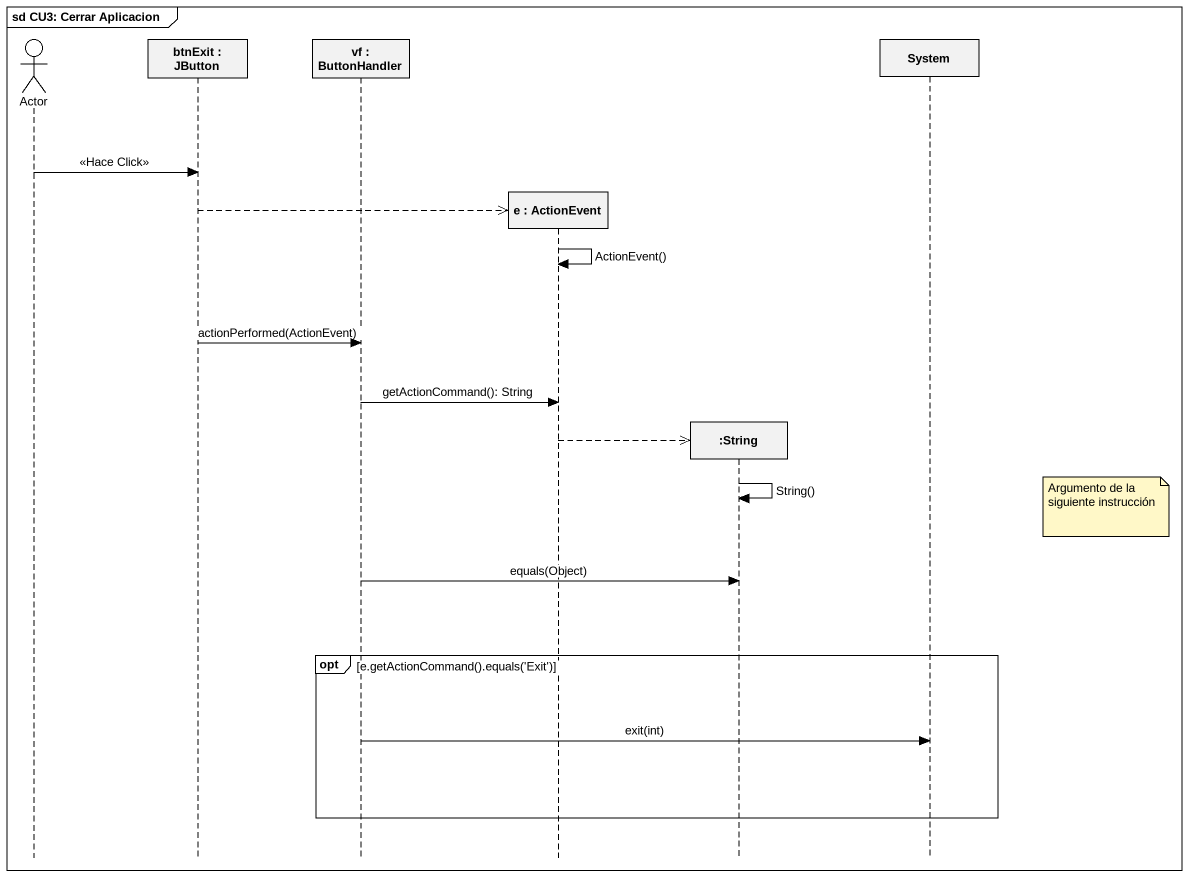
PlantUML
@startuml
mainframe sd CU3: Cerrar Aplicacion
hide footbox
actor "Actor" as Actor_
participant "btnExit : JButton" as btnExit
participant "vf : ButtonHandler" as vf
participant "e : ActionEvent" as e
participant ":String" as String
participant System

Actor_ -> btnExit : <<Hace Click>>
btnExit -->> e **
e -> e : ActionEvent()
btnExit -> vf : actionPerformed(ActionEvent)
vf -> e : getActionCommand(): String
e -->> String **
String -> String : String()
note right of System : Argumento de la siguiente instrucción
vf -> String : equals(Object)
opt e.getActionCommand().equals('Exit')
  vf -> System : exit(int)
end
@enduml
